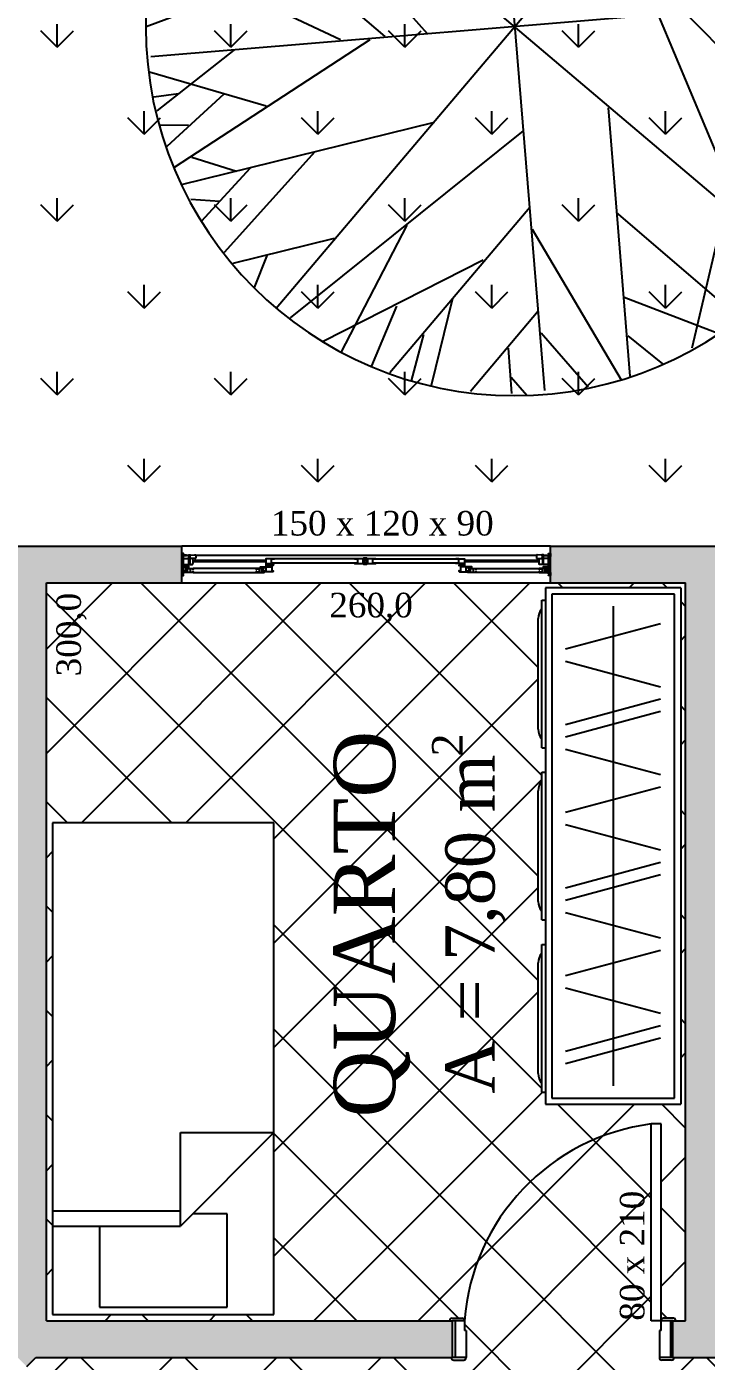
# Model space of a CAD drawing. Header units: millimetres. Extents: x 5728 to 12128, y -948 to 8052.
# Drawn here: x 6705 to 6982, y 5830 to 6372 of the extents above; entities that cross this region are included whole.
import ezdxf
from ezdxf.enums import TextEntityAlignment as Align

# ---------------------------------------------------------------- set-up
doc = ezdxf.new("R2010")
doc.units = ezdxf.units.MM
doc.header["$MEASUREMENT"] = 0
for name, color, linetype in [('001 - 0.150 Color', 1, 'Continuous'), ('003 - 0.250 Color', 3, 'Continuous'), ('004 - 0.150 Color', 4, 'Continuous'), ('005 - 0.350 Color', 5, 'Continuous'), ('007 - 0.200', 7, 'Continuous'), ('084 - 0.250 Color', 84, 'Continuous'), ('253 - 0.150 Color', 253, 'Continuous')]:
    doc.layers.add(name, color=color, linetype=linetype)
doc.styles.add('style4', font='romantic.ttf')

# ---------------------------------------------------------------- blocks, each defined once
blk = doc.blocks.new('Árvore Est')
at = {"layer": '084 - 0.250 Color'}
for p, q in [((7725.18, -1584.41), (7732.03, -1567.7)), ((7731.44, -1598.88), (7758.06, -1567.37)), ((7745.2, -1630.7), (7768.53, -1568.34)), ((7745.76, -1567.5), (7785.45, -1611.64)), ((7714.21, -1569.96), (7712.06, -1641.01)), ((7718.1, -1569.63), (7762.92, -1669.47)), ((7786.19, -1572.66), (7798.97, -1692.29)), ((7798.9, -1576.66), (7691.96, -1856.95)), ((7700.91, -1573.94), (7694.76, -1602.4)), ((7800.06, -1590.64), (7795.44, -1575.59)), ((7675.42, -1592.6), (7677.6, -1583.17)), ((7806.1, -1852.34), (7684.76, -1581.27)), ((7789.91, -1603.67), (7807.17, -1580.66)), ((7819.77, -1650.1), (7811.28, -1582.23)), ((7672.5, -1586.66), (7680.21, -1603.49)), ((7814.32, -1605.14), (7827.54, -1591.46)), ((7658.22, -1595.7), (7698.1, -1610.92)), ((7808.78, -1688.78), (7834.96, -1596.71)), ((7645.57, -1605.37), (7670.17, -1632.27)), ((7639.26, -1610.81), (7652.69, -1625)), ((7830.77, -1612.62), (7848.79, -1608.62)), ((7825.78, -1630.65), (7853.33, -1612.77)), ((7633.16, -1618.15), (7715.41, -1649.53)), ((7628.08, -1624.06), (7648.7, -1640.39)), ((7864.7, -1626.17), (7843.31, -1672.37)), ((7619.75, -1634.78), (7668.17, -1667.14)), ((7856.03, -1645.21), (7872.16, -1636.27)), ((7688.48, -1639.86), (7615.5, -1642.21)), ((7608.43, -1657.03), (7728.12, -1677.94)), ((7880.96, -1656.13), (7609.9, -1777.47)), ((7605.29, -1663.33), (7885.58, -1770.28)), ((7865.18, -1663.2), (7887.79, -1670.61)), ((7639.54, -1676.75), (7598.61, -1687.71)), ((7601.59, -1674.96), (7612.73, -1684.04)), ((7852.46, -1690.35), (7890.92, -1678.45)), ((7820.84, -1683.12), (7894.36, -1700.3)), ((7595.82, -1725.9), (7698.13, -1698.5)), ((7597.84, -1693.45), (7649.84, -1711.48)), ((7595.69, -1708.94), (7623.65, -1718.4)), ((7895.02, -1705.99), (7794.56, -1734.69)), ((7606.18, -1712.34), (7596.18, -1718.79)), ((7617.92, -1719.84), (7604.69, -1733.51)), ((7847.35, -1719.81), (7893.61, -1736.85)), ((7596.69, -1733.48), (7691.47, -1740.65)), ((7712.93, -1731.33), (7686.36, -1854.06)), ((7641.42, -1737.26), (7606.41, -1772.22)), ((7697.4, -1738.69), (7659.8, -1838.49)), ((7628.6, -1749.88), (7597.99, -1742.43)), ((7609.91, -1745.77), (7599.9, -1751.01)), ((7680.85, -1746.26), (7631.74, -1814.49)), ((7758.97, -1746.48), (7882.21, -1776.59)), ((7640.79, -1763.59), (7601.38, -1757.01)), ((7808.06, -1758.57), (7890.65, -1753.24)), ((7612.46, -1758.82), (7603.06, -1762.48)), ((7728.33, -1761.36), (7757.8, -1865.61)), ((7844.57, -1778.43), (7859.28, -1771.96)), ((7682.53, -1778.91), (7683.27, -1852.27)), ((7772.32, -1776.94), (7760.26, -1865.34)), ((7770.75, -1778.04), (7778.18, -1784.5)), ((7772.73, -1777.09), (7863.99, -1808.29)), ((7654.06, -1783.15), (7614.12, -1789.05)), ((7790.61, -1783.31), (7874.33, -1792.31)), ((7678.91, -1788.4), (7633.59, -1815.8)), ((7644.93, -1795.97), (7620.96, -1799.51)), ((7698.65, -1795.93), (7736.48, -1865.93)), ((7818.37, -1793.3), (7842.02, -1831.31)), ((7654.62, -1803.9), (7648.87, -1830.09)), ((7669.05, -1814.24), (7638.55, -1821.32)), ((7789.61, -1814.34), (7776.43, -1862.46)), ((7791.07, -1817.91), (7831.62, -1838.82)), ((7831.23, -1813.91), (7855.46, -1818.32)), ((7683.24, -1820.25), (7666.39, -1843.42)), ((7766.3, -1822.35), (7784.83, -1861.43)), ((7683.55, -1834.26), (7671.13, -1845.83)), ((7717.77, -1831.01), (7717.8, -1863.03)), ((7813.31, -1830.02), (7819.17, -1846.75)), ((7763.38, -1843.58), (7750.21, -1865.74)), ((7717.69, -1848.5), (7701.37, -1859.18))]:
    blk.add_line(p, q, dxfattribs=at)
blk.add_circle((7745.43, -1716.8), 150, dxfattribs=at)

msp = doc.modelspace()

# ---------------------------------------------------------------- hatches: boundary and pattern name
at = {"layer": '003 - 0.250 Color', "ltscale": 2.5}
h = msp.add_hatch(dxfattribs=at)
h.set_pattern_fill('GRASS', color=256, scale=50, style=0)
h.paths.add_polyline_path([(7193.98, 6626.81), (6098.23, 6089.81), (6098.23, 5196.13), (6298.23, 5196.13), (6298.23, 5266.13), (6298.23, 5416.13), (6298.23, 5541.13), (6298.23, 5691.13), (6298.23, 5761.13), (6403.23, 5761.13), (6403.23, 5822.5), (6520.04, 5939.32), (6562.47, 5981.74), (6636.85, 6056.13), (6698.23, 6056.13), (6698.23, 6161.13), (6768.23, 6161.13), (6918.23, 6161.13), (7043.23, 6161.13), (7193.23, 6161.13), (7263.23, 6161.13), (7263.23, 5846.13), (7363.23, 5846.13), (7363.23, 5788.63), (7363.23, 5688.63), (7363.23, 5571.13), (7363.23, 5421.13), (7363.23, 5346.13), (7113.23, 5346.13), (7113.23, 5289.88), (7788.08, 5289.88), (7788.08, 5414.56), (7392.01, 6222.73)])
h.paths.add_polyline_path([(7365.02, 5543.59), (7365.02, 5442.25), (7380.59, 5442.25), (7380.59, 5543.59)], flags=24)
h.paths.add_polyline_path([(7365.06, 5787.94), (7365.06, 5686.68), (7380.39, 5686.68), (7380.39, 5787.94)], flags=24)
h.paths.add_polyline_path([(6508.7, 5932.67), (6569.9, 5993.87), (6558.88, 6004.89), (6497.68, 5943.68)], flags=24)
h.paths.add_polyline_path([(6802.81, 6162.76), (6896.82, 6162.76), (6896.82, 6178.52), (6802.81, 6178.52)], flags=24)
h.paths.add_polyline_path([(7077.81, 6162.76), (7171.82, 6162.76), (7171.82, 6178.52), (7077.81, 6178.52)], flags=24)
h.paths.add_polyline_path([(6296.6, 5575.71), (6296.6, 5669.72), (6280.84, 5669.72), (6280.84, 5575.71)], flags=24)
h.paths.add_polyline_path([(6296.6, 5300.71), (6296.6, 5394.72), (6280.84, 5394.72), (6280.84, 5300.71)], flags=24)
at = {"layer": '005 - 0.350 Color', "ltscale": 2.5}
for points in [[(6713.23, 6146.13), (6768.23, 6146.13), (6768.23, 6161.13), (6698.23, 6161.13), (6698.23, 6056.13), (6636.85, 6056.13), (6562.47, 5981.74), (6569.73, 5974.48, -0.003026), (6569.73, 5974.48), (6573.08, 5971.14), (6643.07, 6041.13), (6698.23, 6041.13), (6698.23, 5841.73), (6694.56, 5838.06), (6705.16, 5827.45), (6708.84, 5831.13), (6878.43, 5831.13), (6878.43, 5846.13), (6713.23, 5846.13)], [(7043.23, 6161.13), (6918.23, 6161.13), (6918.23, 6146.13), (6973.23, 6146.13), (6973.23, 5846.13), (6968.03, 5846.13), (6968.03, 5831.13), (6993.43, 5831.13), (6993.43, 5846.13), (6988.23, 5846.13), (6988.23, 6146.13), (7043.23, 6146.13)]]:
    msp.add_hatch(color=256, dxfattribs=at).paths.add_polyline_path(points)
at = {"layer": '253 - 0.150 Color', "ltscale": 2.5}
h = msp.add_hatch(dxfattribs=at)
h.set_pattern_fill('NET', color=256, scale=240, angle=45, style=0)
h.paths.add_polyline_path([(6755.88, 6146.13), (6713.23, 6146.13), (6713.23, 5846.13), (6765.75, 5846.13), (6765.67, 5848.63), (6715.73, 5848.63), (6715.73, 6048.63), (6759.09, 6048.63)])
h.paths.add_polyline_path([(6913.23, 6131.44, -0.181335), (6914.73, 6135.63), (6914.73, 6139.13), (6916.23, 6139.13), (6916.23, 6144.13), (6950.41, 6144.13), (6950.5, 6146.13), (6918.23, 6146.13), (6768.23, 6146.13), (6755.88, 6146.13), (6759.09, 6048.63), (6805.73, 6048.63), (6805.73, 5848.63), (6765.67, 5848.63), (6765.75, 5846.13), (6877.23, 5846.13, -0.414214), (6878.23, 5847.13), (6882.23, 5847.13, -0.414214), (6883.23, 5846.13, -0.294046), (6940.38, 5921.53), (6940.95, 5934.13), (6916.23, 5934.13), (6916.23, 5939.13), (6914.73, 5939.13), (6914.73, 5942.63, -0.181335), (6913.23, 5946.81), (6913.23, 5991.44, -0.181335), (6914.73, 5995.63), (6914.73, 5999.13), (6916.23, 5999.13), (6916.23, 6009.13), (6914.73, 6009.13), (6914.73, 6012.63, -0.181335), (6913.23, 6016.81), (6913.23, 6061.44, -0.181335), (6914.73, 6065.63), (6914.73, 6069.13), (6916.23, 6069.13), (6916.23, 6079.13), (6914.73, 6079.13), (6914.73, 6082.63, -0.181335), (6913.23, 6086.81)])
h.paths.add_polyline_path([(6973.23, 6146.13), (6950.5, 6146.13), (6950.41, 6144.13), (6971.23, 6144.13), (6971.23, 5934.13), (6940.95, 5934.13), (6940.38, 5921.53, -0.055683), (6959.23, 5926.13), (6963.23, 5926.13), (6963.23, 5846.13, -0.414214), (6964.23, 5847.13), (6968.23, 5847.13, -0.414214), (6969.23, 5846.13), (6973.23, 5846.13)])
h.paths.add_polyline_path([(6732.38, 6105.81), (6732.38, 6145.16), (6714.19, 6145.16), (6714.19, 6105.81)], flags=24)
h.paths.add_polyline_path([(6869.48, 5922.48), (6869.48, 6092.32), (6822.16, 6092.32), (6822.16, 5922.48)], flags=24)
h.paths.add_polyline_path([(6905.81, 5933.82), (6905.81, 6080.98), (6869.42, 6080.98), (6869.42, 5933.82)], flags=24)
h.paths.add_polyline_path([(6885.68, 6072.51), (6885.68, 6088.01), (6866.93, 6088.01), (6866.93, 6072.51)], flags=24)
h.paths.add_polyline_path([(6825.22, 6126.96), (6864.61, 6126.96), (6864.61, 6145.27), (6825.22, 6145.27)], flags=24)
h = msp.add_hatch(dxfattribs=at)
h.set_pattern_fill('NET', color=256, scale=240, angle=45, style=0)
h.paths.add_polyline_path([(7098.23, 5831.13), (7083.53, 5831.13, -0.414214), (7082.53, 5830.13), (7078.53, 5830.13, -0.414214), (7077.53, 5831.13), (7077.53, 5842.13), (7078.23, 5842.13), (7078.23, 5846.13, 0.35555), (7002.23, 5926.13), (7002.23, 5846.13), (6998.23, 5846.13), (6998.23, 5842.13), (6998.93, 5842.13), (6998.93, 5831.13, -0.414214), (6997.93, 5830.13), (6993.93, 5830.13, -0.414214), (6992.93, 5831.13), (6968.53, 5831.13, -0.414214), (6967.53, 5830.13), (6963.53, 5830.13, -0.414214), (6962.53, 5831.13), (6962.53, 5842.13), (6963.23, 5842.13), (6963.23, 5846.13), (6959.23, 5846.13), (6959.23, 5926.13, 0.35555), (6883.23, 5846.13), (6883.23, 5842.13), (6883.93, 5842.13), (6883.93, 5831.13, -0.414214), (6882.93, 5830.13), (6878.93, 5830.13, -0.414214), (6877.93, 5831.13), (6708.84, 5831.13), (6705.52, 5827.8, -0.414214), (6705.52, 5826.39), (6702.69, 5823.56, -0.414214), (6701.27, 5823.56), (6693.5, 5831.34), (6693.99, 5831.83), (6691.16, 5834.66), (6687.16, 5834.66), (6687.16, 5904.66, 0.661173), (6641.64, 5785.19, -0.009594), (6641.66, 5785.16), (6644.49, 5782.34), (6644.99, 5782.83), (6652.77, 5775.05, -0.414214), (6652.77, 5773.64), (6649.94, 5770.81, -0.414214), (6648.52, 5770.81), (6628.23, 5750.52), (7051.23, 5750.52), (7051.23, 5752.28), (7096.23, 5752.28), (7096.23, 5750.52), (7098.23, 5750.52)])
h.paths.add_polyline_path([(7048.73, 5746.03), (7051.23, 5746.03), (7051.23, 5750.52), (6628.23, 5750.52), (6628.23, 5612.71), (6750.13, 5612.71, -0.099811), (6770.13, 5713.53), (6830.13, 5713.53, -0.414214), (6835.13, 5708.53), (6835.13, 5703.53, -0.350338), (6831.23, 5698.65), (6831.23, 5612.71), (7031.23, 5612.71), (7031.23, 5658.42), (7051.23, 5669.97), (7051.23, 5677.53), (7048.73, 5677.53), (7048.73, 5710.53), (7051.23, 5710.53), (7051.23, 5713.03), (7048.73, 5713.03)])
h.paths.add_polyline_path([(6648.68, 5779.22), (6648.68, 5823.64), (6674.48, 5823.64), (6674.48, 5779.22)], flags=24)
h.paths.add_polyline_path([(7100.08, 5791.81), (7100.08, 5831.16), (7081.89, 5831.16), (7081.89, 5791.81)], flags=9)
h.paths.add_polyline_path([(6709.81, 5811.98), (6749.16, 5811.98), (6749.16, 5830.17), (6709.81, 5830.17)], flags=24)
h.paths.add_polyline_path([(6686.84, 5845.17), (6686.84, 5902.05), (6671.51, 5902.05), (6671.51, 5845.17)], flags=24)
h.paths.add_polyline_path([(7018.47, 5844.66), (7018.47, 5901.54), (7003.13, 5901.54), (7003.13, 5844.66)], flags=24)
h.paths.add_polyline_path([(6959.22, 5844.66), (6959.22, 5901.54), (6943.88, 5901.54), (6943.88, 5844.66)], flags=24)
h.paths.add_polyline_path([(6850.18, 5634.66), (7018.04, 5634.66), (7018.04, 5672.94), (6850.18, 5672.94)], flags=24)
h.paths.add_polyline_path([(6869.17, 5594.66), (6999.05, 5594.66), (6999.05, 5632.94), (6869.17, 5632.94)], flags=9)
h.paths.add_polyline_path([(6647.38, 5710.2), (6647.38, 5749.55), (6629.19, 5749.55), (6629.19, 5710.2)], flags=24)

# ---------------------------------------------------------------- linework, layer by layer
at = {"layer": '001 - 0.150 Color'}
for p, q in [((6918.23, 6161.13), (6768.23, 6161.13)), ((6771.13, 6157.32), (6768.97, 6157.32)), ((6768.97, 6156.03), (6771.07, 6156.03)), ((6802.44, 6155.28), (6772.85, 6155.28)), ((6802.44, 6154.7), (6772.87, 6154.7)), ((6912.54, 6157.32), (6773.93, 6157.32)), ((6913.61, 6155.28), (6883.27, 6155.28)), ((6913.59, 6154.7), (6883.27, 6154.7)), ((6915.34, 6157.32), (6917.49, 6157.32)), ((6917.49, 6157.32), (6915.34, 6157.32)), ((6917.49, 6156.03), (6915.39, 6156.03)), ((6768.23, 6146.13), (6918.23, 6146.13)), ((6916.23, 6144.13), (6916.23, 5934.13)), ((6971.23, 6144.13), (6916.23, 6144.13)), ((6971.23, 6144.13), (6971.23, 5934.13)), ((6918.73, 6141.63), (6918.73, 5936.63)), ((6968.73, 6141.63), (6918.73, 6141.63)), ((6968.73, 5936.63), (6968.73, 6141.63)), ((6943.73, 6136.63), (6943.73, 5941.63)), ((6916.23, 5934.13), (6971.23, 5934.13)), ((6918.73, 5936.63), (6968.73, 5936.63)), ((6959.23, 5846.13), (6959.23, 5926.13)), ((6963.23, 5926.13), (6959.23, 5926.13)), ((6963.23, 5846.13), (6963.23, 5926.13)), ((6878.23, 5847.13), (6882.23, 5847.13)), ((6883.23, 5846.13), (6878.43, 5846.13)), ((6879.43, 5846.13), (6879.43, 5831.13)), ((6883.23, 5846.13), (6883.23, 5842.13)), ((6963.23, 5846.13), (6963.23, 5846.13)), ((6968.23, 5847.13), (6964.23, 5847.13)), ((6967.03, 5846.13), (6967.03, 5831.13)), ((6883.93, 5842.13), (6883.23, 5842.13)), ((6883.93, 5842.13), (6883.93, 5831.13)), ((6962.53, 5842.13), (6962.53, 5831.13)), ((6963.23, 5842.13), (6962.53, 5842.13)), ((6883.93, 5831.13), (6878.43, 5831.13)), ((6878.93, 5830.13), (6882.93, 5830.13)), ((6968.03, 5831.13), (6962.53, 5831.13)), ((6962.53, 5831.13), (6962.53, 5831.13)), ((6967.53, 5830.13), (6963.53, 5830.13)), ((6968.53, 5831.13), (6968.53, 5831.13))]:
    msp.add_line(p, q, dxfattribs=at)
at = {"layer": '001 - 0.150 Color', "linetype": 'Continuous'}
for p, q in [((6715.73, 6048.63), (6715.73, 5848.63)), ((6805.73, 6048.63), (6715.73, 6048.63)), ((6805.73, 5848.63), (6805.73, 6048.63)), ((6767.73, 5884.63), (6767.73, 5922.63)), ((6767.73, 5922.63), (6805.73, 5922.63)), ((6805.73, 5922.63), (6767.73, 5884.63)), ((6715.73, 5884.63), (6767.73, 5884.63)), ((6715.73, 5848.63), (6805.73, 5848.63))]:
    msp.add_line(p, q, dxfattribs=at)
at = {"layer": '001 - 0.150 Color', "ltscale": 2.5}
for p, q in [((6963.23, 5846.13), (6959.23, 5846.13)), ((6963.23, 5842.13), (6963.23, 5846.13)), ((6968.03, 5846.13), (6963.23, 5846.13))]:
    msp.add_line(p, q, dxfattribs=at)
at = {"layer": '001 - 0.150 Color'}
for points in [[(6768.97, 6152.69), (6769.97, 6152.69), (6769.97, 6152.83), (6768.97, 6152.83), (6768.97, 6157.35), (6770.23, 6157.35), (6770.23, 6157.49), (6768.97, 6157.49), (6768.89, 6157.54), (6768.84, 6157.49), (6768.37, 6157.49), (6768.37, 6157.99), (6768.84, 6157.99), (6768.89, 6157.94), (6768.97, 6157.99), (6768.97, 6158.13), (6768.23, 6158.13), (6768.23, 6156.85), (6768.37, 6156.85), (6768.37, 6157.35), (6768.82, 6157.35), (6768.82, 6149.91), (6768.37, 6149.91), (6768.37, 6150.41), (6768.23, 6150.41), (6768.23, 6149.13), (6768.97, 6149.13), (6768.97, 6149.27), (6768.89, 6149.32), (6768.84, 6149.27), (6768.37, 6149.27), (6768.37, 6149.77), (6768.84, 6149.77), (6768.89, 6149.72), (6768.97, 6149.77), (6768.97, 6150.79), (6769.97, 6150.79), (6769.97, 6150.93), (6768.97, 6150.93)], [(6917.49, 6152.69), (6916.49, 6152.69), (6916.49, 6152.83), (6917.49, 6152.83), (6917.49, 6157.35), (6916.23, 6157.35), (6916.23, 6157.49), (6917.49, 6157.49), (6917.58, 6157.54), (6917.63, 6157.49), (6918.09, 6157.49), (6918.09, 6157.99), (6917.63, 6157.99), (6917.58, 6157.94), (6917.49, 6157.99), (6917.49, 6158.13), (6918.23, 6158.13), (6918.23, 6156.85), (6918.09, 6156.85), (6918.09, 6157.35), (6917.64, 6157.35), (6917.64, 6149.91), (6918.09, 6149.91), (6918.09, 6150.41), (6918.23, 6150.41), (6918.23, 6149.13), (6917.49, 6149.13), (6917.49, 6149.27), (6917.58, 6149.32), (6917.63, 6149.27), (6918.09, 6149.27), (6918.09, 6149.77), (6917.63, 6149.77), (6917.58, 6149.72), (6917.49, 6149.77), (6917.49, 6150.79), (6916.49, 6150.79), (6916.49, 6150.93), (6917.49, 6150.93)]]:
    msp.add_lwpolyline(points, close=True, dxfattribs=at)
for points in [[(6768.97, 6153.63), (6772.48, 6153.63, 0.357337), (6772.78, 6153.87, 0.099331), (6772.78, 6155.79, 0.357337), (6772.48, 6156.03), (6771.53, 6156.03)], [(6771.73, 6156.05), (6771.53, 6156.05), (6771.53, 6157.63), (6771.73, 6157.63), (6771.73, 6157.55, 0.453094), (6771.9, 6157.41), (6773.59, 6157.63, -0.453094), (6773.93, 6157.33), (6773.93, 6156.33, -0.453094), (6773.59, 6156.03), (6771.9, 6156.26, 0.453094), (6771.73, 6156.11), (6771.73, 6156.05)], [(6914.74, 6156.05), (6914.94, 6156.05), (6914.94, 6157.63), (6914.74, 6157.63), (6914.74, 6157.55, -0.453094), (6914.57, 6157.41), (6912.88, 6157.63, 0.453094), (6912.54, 6157.33), (6912.54, 6156.33, 0.453094), (6912.88, 6156.03), (6914.57, 6156.26, -0.453094), (6914.74, 6156.11), (6914.74, 6156.05)], [(6917.49, 6153.63), (6913.98, 6153.63, -0.357337), (6913.69, 6153.87, -0.099331), (6913.69, 6155.79, -0.357337), (6913.98, 6156.03), (6914.94, 6156.03)]]:
    msp.add_lwpolyline(points, format="xyb", dxfattribs=at)
for points in [[(6771.53, 6153.83), (6771.13, 6153.83), (6771.13, 6157.63), (6771.53, 6157.63), (6771.53, 6153.83)], [(6914.94, 6153.83), (6915.34, 6153.83), (6915.34, 6157.63), (6914.94, 6157.63), (6914.94, 6153.83)], [(6769.52, 6150.53), (6770.52, 6150.53), (6770.52, 6151.89), (6770.32, 6151.89), (6770.32, 6152.01)], [(6770.32, 6152.01), (6772.83, 6152.01), (6772.83, 6151.61), (6772.71, 6151.61), (6772.71, 6151.89), (6771.63, 6151.89), (6771.63, 6150.53), (6772.71, 6150.53), (6772.71, 6150.81), (6772.83, 6150.81), (6772.83, 6150.41), (6769.52, 6150.41), (6769.52, 6150.53)], [(6801.82, 6150.53), (6800.82, 6150.53), (6800.82, 6151.89), (6801.02, 6151.89), (6801.02, 6152.01), (6798.51, 6152.01), (6798.51, 6151.61), (6798.63, 6151.61), (6798.63, 6151.89), (6799.71, 6151.89), (6799.71, 6150.53), (6798.63, 6150.53), (6798.63, 6150.81), (6798.51, 6150.81), (6798.51, 6150.41), (6801.82, 6150.41), (6801.82, 6150.53)], [(6884.64, 6150.53), (6885.64, 6150.53), (6885.64, 6151.89), (6885.44, 6151.89), (6885.44, 6152.01), (6887.95, 6152.01), (6887.95, 6151.61), (6887.83, 6151.61), (6887.83, 6151.89), (6886.75, 6151.89), (6886.75, 6150.53), (6887.83, 6150.53), (6887.83, 6150.81), (6887.95, 6150.81), (6887.95, 6150.41), (6884.64, 6150.41), (6884.64, 6150.53)], [(6916.14, 6152.01), (6913.63, 6152.01), (6913.63, 6151.61), (6913.75, 6151.61), (6913.75, 6151.89), (6914.83, 6151.89), (6914.83, 6150.53), (6913.75, 6150.53), (6913.75, 6150.81), (6913.63, 6150.81), (6913.63, 6150.41), (6916.94, 6150.41), (6916.94, 6150.53)], [(6916.94, 6150.53), (6915.94, 6150.53), (6915.94, 6151.89), (6916.14, 6151.89), (6916.14, 6152.01)]]:
    msp.add_lwpolyline(points, dxfattribs=at)
for points in [[(6805.93, 6154.11), (6804.73, 6154.11), (6804.73, 6155.87), (6805.93, 6155.87), (6805.93, 6155.99), (6802.44, 6155.99), (6802.44, 6153.31, 0.414214), (6802.61, 6153.14), (6802.72, 6153.14), (6802.72, 6153.24), (6802.59, 6153.24), (6802.59, 6153.37), (6803.14, 6153.37), (6803.14, 6153.24), (6803.02, 6153.24), (6803.02, 6153.14), (6803.9, 6153.14, 0.957391), (6803.91, 6153.26), (6803.31, 6153.31, -0.388979), (6803.26, 6153.36), (6803.26, 6153.44, 0.39085), (6803.22, 6153.49), (6802.64, 6153.53, -0.39085), (6802.59, 6153.58), (6802.59, 6153.94, -0.414214), (6802.64, 6153.99), (6805.93, 6153.99)], [(6842.32, 6156), (6842.32, 6155.69), (6842.44, 6155.69), (6842.44, 6155.84), (6842.57, 6155.84), (6842.57, 6155.94), (6842.44, 6155.94), (6842.44, 6156.07), (6842.99, 6156.07), (6842.99, 6155.94), (6842.87, 6155.94), (6842.87, 6155.84), (6843.11, 6155.84), (6843.11, 6156.19), (6842.22, 6156.19), (6842.02, 6155.99), (6838.53, 6155.99), (6838.53, 6155.87), (6839.73, 6155.87), (6839.73, 6154.11), (6838.53, 6154.11), (6838.53, 6153.99), (6842.02, 6153.99), (6842.22, 6153.79), (6843.11, 6153.79), (6843.11, 6154.14), (6842.87, 6154.14), (6842.87, 6154.04), (6842.99, 6154.04), (6842.99, 6153.91), (6842.44, 6153.91), (6842.44, 6154.04), (6842.57, 6154.04), (6842.57, 6154.14), (6842.44, 6154.14), (6842.44, 6154.29), (6842.32, 6154.29), (6842.32, 6153.97, -0.668179), (6842.24, 6153.94), (6842.02, 6154.16), (6842.02, 6155.82), (6842.24, 6156.03, -0.668179)], [(6843.75, 6154.16), (6843.53, 6153.94, -0.668179), (6843.44, 6153.97), (6843.44, 6154.54), (6843.32, 6154.54), (6843.32, 6154.39), (6843.09, 6154.43), (6843.09, 6154.51, 0.668179), (6843.04, 6154.53), (6842.97, 6154.45), (6842.52, 6154.54, 1), (6842.5, 6154.42), (6843.32, 6154.27), (6843.32, 6153.79), (6843.55, 6153.79), (6843.75, 6153.99), (6847.24, 6153.99), (6847.24, 6154.11), (6846.04, 6154.11), (6846.04, 6155.87), (6847.24, 6155.87), (6847.24, 6155.99), (6843.75, 6155.99), (6843.55, 6156.19), (6843.32, 6156.19), (6843.32, 6155.71), (6842.5, 6155.56, 1), (6842.52, 6155.44), (6842.97, 6155.52), (6843.04, 6155.45, 0.668179), (6843.09, 6155.47), (6843.09, 6155.54), (6843.32, 6155.58), (6843.32, 6155.44), (6843.44, 6155.44), (6843.44, 6156, -0.668179), (6843.53, 6156.03), (6843.75, 6155.82)], [(6881.81, 6153.14, -0.957391), (6881.81, 6153.26), (6882.41, 6153.31, 0.388979), (6882.45, 6153.36), (6882.45, 6153.44, -0.39085), (6882.5, 6153.49), (6883.08, 6153.53, 0.39085), (6883.12, 6153.58), (6883.12, 6153.94, 0.414214), (6883.07, 6153.99), (6879.78, 6153.99), (6879.78, 6154.11), (6880.98, 6154.11), (6880.98, 6155.87), (6879.78, 6155.87), (6879.78, 6155.99), (6883.27, 6155.99), (6883.27, 6153.31, -0.414214), (6883.1, 6153.14), (6883, 6153.14), (6883, 6153.24), (6883.12, 6153.24), (6883.12, 6153.37), (6882.57, 6153.37), (6882.57, 6153.24), (6882.7, 6153.24), (6882.7, 6153.14)], [(6770.09, 6152.69), (6770.3, 6152.69), (6770.3, 6152.34), (6770.55, 6152.34), (6770.55, 6152.44), (6770.42, 6152.44), (6770.42, 6152.69), (6770.97, 6152.69), (6770.97, 6152.44), (6770.85, 6152.44), (6770.85, 6152.34), (6771.09, 6152.34), (6771.09, 6152.81), (6769.97, 6152.81), (6769.97, 6152.65), (6769.82, 6152.65), (6769.82, 6152.68), (6769.57, 6152.68), (6769.22, 6152.58, 1), (6769.25, 6152.47), (6769.59, 6152.56), (6769.97, 6152.56), (6769.97, 6151.06), (6769.59, 6151.06), (6769.25, 6151.15, 1), (6769.22, 6151.03), (6769.57, 6150.94), (6769.82, 6150.94), (6769.82, 6150.97), (6769.97, 6150.97), (6769.97, 6150.81), (6770.09, 6150.81)], [(6801.25, 6152.55), (6801.04, 6152.55), (6801.04, 6152.2), (6800.8, 6152.2), (6800.8, 6152.3), (6800.92, 6152.3), (6800.92, 6152.55), (6800.37, 6152.55), (6800.37, 6152.3), (6800.5, 6152.3), (6800.5, 6152.2), (6800.25, 6152.2), (6800.25, 6152.67), (6801.37, 6152.67), (6801.37, 6152.51), (6801.52, 6152.51), (6801.52, 6152.54), (6801.77, 6152.54), (6802.13, 6152.44, -1), (6802.1, 6152.33), (6801.76, 6152.42), (6801.37, 6152.42), (6801.37, 6150.92), (6801.76, 6150.92), (6802.1, 6151.01, -1), (6802.13, 6150.89), (6801.77, 6150.8), (6801.52, 6150.8), (6801.52, 6150.83), (6801.37, 6150.83), (6801.37, 6150.67), (6801.25, 6150.67)], [(6804.3, 6153.52), (6804.3, 6153.42), (6804.18, 6153.42), (6804.18, 6153.29), (6804.73, 6153.29), (6804.73, 6153.42), (6804.6, 6153.42), (6804.6, 6153.52), (6805.16, 6153.52, -0.414214), (6805.48, 6153.19), (6805.36, 6153.19), (6805.36, 6153.19, 0.414214), (6805.16, 6153.4), (6804.86, 6153.4), (6804.86, 6150.79), (6805.16, 6150.79, 0.414214), (6805.36, 6150.99), (6805.36, 6150.99), (6805.48, 6150.99), (6805.48, 6150.99, -0.414214), (6805.16, 6150.67), (6801.37, 6150.67), (6801.37, 6150.79), (6802.57, 6150.79), (6802.57, 6152.55), (6801.37, 6152.55), (6801.37, 6152.67), (6804.74, 6152.67), (6804.74, 6153.12), (6804.04, 6153.18), (6804.04, 6153.34), (6803.4, 6153.4, -0.957391), (6803.4, 6153.52)], [(6882.16, 6153.52), (6882.16, 6153.42), (6882.29, 6153.42), (6882.29, 6153.29), (6881.74, 6153.29), (6881.74, 6153.42), (6881.86, 6153.42), (6881.86, 6153.52), (6881.31, 6153.52, 0.414214), (6880.98, 6153.19), (6881.1, 6153.19), (6881.1, 6153.19, -0.414214), (6881.31, 6153.4), (6881.6, 6153.4), (6881.6, 6150.79), (6881.31, 6150.79, -0.414214), (6881.1, 6150.99), (6881.1, 6150.99), (6880.98, 6150.99), (6880.98, 6150.99, 0.414214), (6881.31, 6150.67), (6885.09, 6150.67), (6885.09, 6150.79), (6883.89, 6150.79), (6883.89, 6152.55), (6885.09, 6152.55), (6885.09, 6152.67), (6881.72, 6152.67), (6881.72, 6153.12), (6882.42, 6153.18), (6882.42, 6153.34), (6883.07, 6153.4, 0.957391), (6883.06, 6153.52)], [(6885.21, 6152.55), (6885.42, 6152.55), (6885.42, 6152.2), (6885.67, 6152.2), (6885.67, 6152.3), (6885.54, 6152.3), (6885.54, 6152.55), (6886.09, 6152.55), (6886.09, 6152.3), (6885.97, 6152.3), (6885.97, 6152.2), (6886.21, 6152.2), (6886.21, 6152.67), (6885.09, 6152.67), (6885.09, 6152.51), (6884.94, 6152.51), (6884.94, 6152.54), (6884.69, 6152.54), (6884.34, 6152.44, 1), (6884.37, 6152.33), (6884.71, 6152.42), (6885.09, 6152.42), (6885.09, 6150.92), (6884.71, 6150.92), (6884.37, 6151.01, 1), (6884.34, 6150.89), (6884.69, 6150.8), (6884.94, 6150.8), (6884.94, 6150.83), (6885.09, 6150.83), (6885.09, 6150.67), (6885.21, 6150.67)], [(6916.37, 6152.69), (6916.16, 6152.69), (6916.16, 6152.34), (6915.92, 6152.34), (6915.92, 6152.44), (6916.04, 6152.44), (6916.04, 6152.69), (6915.49, 6152.69), (6915.49, 6152.44), (6915.62, 6152.44), (6915.62, 6152.34), (6915.37, 6152.34), (6915.37, 6152.81), (6916.49, 6152.81), (6916.49, 6152.65), (6916.64, 6152.65), (6916.64, 6152.68), (6916.89, 6152.68), (6917.25, 6152.58, -1), (6917.22, 6152.47), (6916.88, 6152.56), (6916.49, 6152.56), (6916.49, 6151.06), (6916.88, 6151.06), (6917.22, 6151.15, -1), (6917.25, 6151.03), (6916.89, 6150.94), (6916.64, 6150.94), (6916.64, 6150.97), (6916.49, 6150.97), (6916.49, 6150.81), (6916.37, 6150.81)]]:
    msp.add_lwpolyline(points, format="xyb", close=True, dxfattribs=at)
for centre, start, end in [((6878.23, 5846.13), 90, 180), ((6882.23, 5846.13), 0, 90), ((6964.23, 5846.13), 180, 180), ((6964.23, 5846.13), 90, 180), ((6968.23, 5846.13), 0, 90), ((6878.93, 5831.13), 180, 270), ((6882.93, 5831.13), 270, 0), ((6963.53, 5831.13), 180, 270), ((6967.53, 5831.13), 270, 0)]:
    msp.add_arc(centre, 1, start, end, dxfattribs=at)
at = {"layer": '004 - 0.150 Color'}
for p, q in [((6880.98, 6155.84), (6846.04, 6155.84)), ((6772.83, 6150.41), (6798.51, 6150.41)), ((6880.98, 6154.14), (6846.04, 6154.14)), ((6913.63, 6150.41), (6887.95, 6150.41)), ((6914.73, 6079.13), (6914.73, 6139.13)), ((6914.73, 6139.13), (6916.23, 6139.13)), ((6913.23, 6086.63), (6913.23, 6131.63)), ((6924.41, 6119.3), (6963.05, 6129.66)), ((6924.41, 6114.3), (6963.05, 6103.95)), ((6924.41, 6088.6), (6963.05, 6098.95)), ((6924.41, 6083.6), (6963.05, 6093.95)), ((6914.73, 6079.13), (6916.23, 6079.13)), ((6924.41, 6078.6), (6963.05, 6068.24)), ((6914.73, 6069.13), (6916.23, 6069.13)), ((6914.73, 6009.13), (6914.73, 6069.13)), ((6924.41, 6052.89), (6963.05, 6063.24)), ((6913.23, 6016.63), (6913.23, 6061.63)), ((6924.41, 6047.89), (6963.05, 6037.54)), ((6924.41, 6022.19), (6963.05, 6032.54)), ((6924.41, 6017.19), (6963.05, 6027.54)), ((6914.73, 6009.13), (6916.23, 6009.13)), ((6924.41, 6012.19), (6963.05, 6001.83)), ((6914.73, 5939.13), (6914.73, 5999.13)), ((6914.73, 5999.13), (6916.23, 5999.13)), ((6924.41, 5986.48), (6963.05, 5996.83)), ((6913.23, 5946.63), (6913.23, 5991.63)), ((6924.41, 5981.48), (6963.05, 5971.13)), ((6924.41, 5955.77), (6963.05, 5966.13)), ((6924.41, 5950.77), (6963.05, 5961.13)), ((6914.73, 5939.13), (6916.23, 5939.13))]:
    msp.add_line(p, q, dxfattribs=at)
at = {"layer": '004 - 0.150 Color', "linetype": 'Continuous'}
for p, q in [((6767.73, 5890.63), (6715.73, 5890.63)), ((6786.73, 5889.63), (6772.73, 5889.63)), ((6786.73, 5851.63), (6786.73, 5889.63)), ((6734.73, 5884.63), (6734.73, 5851.63)), ((6734.73, 5851.63), (6786.73, 5851.63))]:
    msp.add_line(p, q, dxfattribs=at)
at = {"layer": '004 - 0.150 Color'}
for points in [[(6839.73, 6155.87), (6804.73, 6155.87)], [(6798.51, 6152.01), (6772.83, 6152.01)], [(6839.73, 6154.11), (6804.73, 6154.11)], [(6887.95, 6152.01), (6913.63, 6152.01)]]:
    msp.add_lwpolyline(points, dxfattribs=at)
for centre, start, end in [((6919.56, 6131.53), 139.7276, 179.1604), ((6919.56, 6086.72), 180.8396, 220.2724), ((6919.56, 6061.53), 139.7276, 179.1604), ((6919.56, 6016.72), 180.8396, 220.2724), ((6919.56, 5991.53), 139.7276, 179.1604), ((6919.56, 5946.72), 180.8396, 220.2724)]:
    msp.add_arc(centre, 6.33, start, end, dxfattribs=at)
at = {"layer": '004 - 0.150 Color', "ltscale": 2.5}
msp.add_arc((6970.37, 5839.44), 87.4, 97.3231, 175.6145, dxfattribs=at)
at = {"layer": '005 - 0.350 Color', "ltscale": 2.5}
for p, q in [((6698.23, 6161.13), (6768.23, 6161.13)), ((6918.23, 6161.13), (7043.23, 6161.13)), ((6713.23, 6146.13), (6768.23, 6146.13)), ((6713.23, 5846.13), (6713.23, 6146.13)), ((6918.23, 6146.13), (6973.23, 6146.13)), ((6973.23, 5846.13), (6973.23, 6146.13)), ((6713.23, 5846.13), (6878.43, 5846.13)), ((6968.03, 5846.13), (6973.23, 5846.13)), ((6705.16, 5827.45), (6708.84, 5831.13)), ((6708.84, 5831.13), (6878.43, 5831.13)), ((6968.03, 5831.13), (6993.43, 5831.13))]:
    msp.add_line(p, q, dxfattribs=at)
at = {"layer": '005 - 0.350 Color', "linetype": 'Continuous'}
for p, q in [((6768.23, 6146.13), (6768.23, 6161.13)), ((6918.23, 6146.13), (6918.23, 6161.13))]:
    msp.add_line(p, q, dxfattribs=at)
at = {"layer": '005 - 0.350 Color'}
for p, q in [((6878.43, 5831.13), (6878.43, 5846.13)), ((6968.03, 5831.13), (6968.03, 5846.13))]:
    msp.add_line(p, q, dxfattribs=at)

# ---------------------------------------------------------------- block references
at = {"layer": '084 - 0.250 Color', "xscale": -1, "rotation": 208.8385000000004}
msp.add_blockref('Árvore Est', (946.85, 1132.48), dxfattribs=at)

# ---------------------------------------------------------------- texts
at = {"layer": '007 - 0.200', "ltscale": 2.5, "style": 'style4'}
msp.add_text('150 x 120 x 90', height=10, dxfattribs=at).set_placement((6849.82, 6162.42), align=Align.BOTTOM_CENTER)
for s, p in [('300,0', (6717.23, 6142.13)), ('80 x 210', (6946.46, 5898.99))]:
    msp.add_text(s, height=10, rotation=90, dxfattribs=at).set_placement(p, align=Align.TOP_RIGHT)
msp.add_text('260,0', height=10, rotation=360, dxfattribs=at).set_placement((6828.27, 6142.13), align=Align.TOP_LEFT)
for s, height, p in [('QUARTO', 25, (6830.04, 6007.4)), ('2', 12.5, (6870.06, 6080.26)), ('A = 7,80 m', 20, (6875.51, 6007.4))]:
    msp.add_text(s, height=height, rotation=90, dxfattribs=at).set_placement(p, align=Align.TOP_CENTER)

doc.saveas('drawing.dxf')
